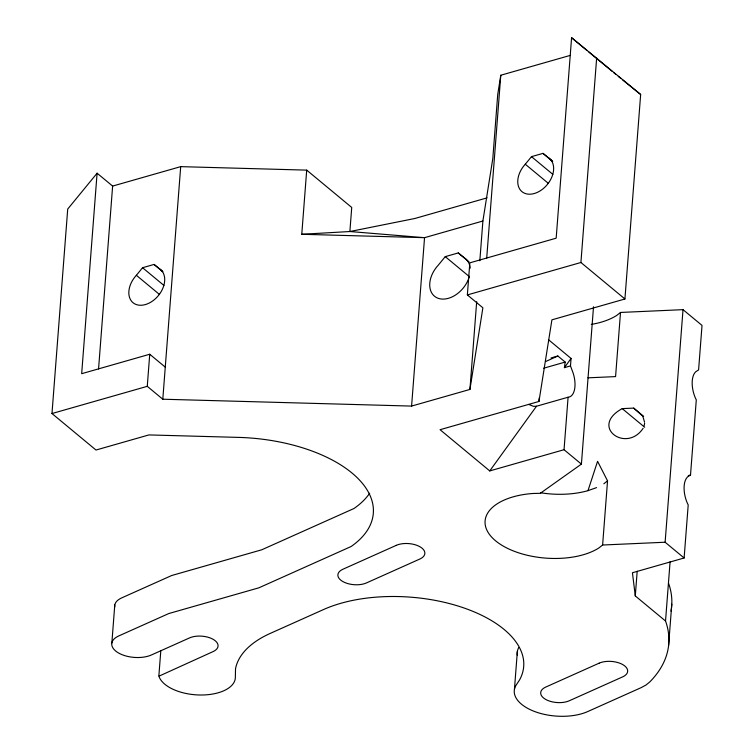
<?xml version="1.0" encoding="UTF-8"?>
<svg xmlns="http://www.w3.org/2000/svg" width="754" height="754" viewBox="0 0 754 754"><rect width="100%" height="100%" fill="white"/><g stroke="black" fill="none" stroke-linecap="round" stroke-linejoin="round"><path stroke-width="1.13" d="M670.08 561.881L665.528 621.013A194.852 99.773 4.4 0 1 649.891 681.842L646.065 684.971L641.164 687.639L587.79 711.531A43.355 22.196 4.4 0 1 535.51 711.842A43.355 22.196 4.4 0 1 515.83 685.603L519.478 680.07A117.982 60.414 4.4 0 0 465.915 608.657A117.982 60.414 4.4 0 0 323.626 609.505L270.262 633.398A117.982 60.414 4.4 0 0 235.521 668.789L235.352 677.469A38.567 19.745 4.4 0 1 199.857 695A38.567 19.745 4.4 0 1 158.915 676.197L213.033 651.616A16.852 8.633 4.4 0 0 213.269 639.401A16.852 8.633 4.4 0 0 189.48 637.931L151.46 654.953A23.412 11.989 4.4 0 1 118.425 652.917A23.412 11.989 4.4 0 1 118.746 635.942L168.773 613.549L258.858 587.828L351.072 546.537A128.114 65.598 4.4 0 0 357.66 478.159A128.114 65.598 4.4 0 0 241.374 437.48L148.906 434.926L95.984 450.034L51.979 413.541L67.719 209.047L97.096 173.203L112.629 186.078L98.557 368.979M97.096 173.203L81.677 373.692L149.735 354.248L165.267 367.132M111.856 642.974L114.778 604.925M665.528 621.013L635.283 595.924L632.436 572.748L684.123 557.988L665.122 542.23L602.616 545.019L598.902 547.941A63.204 32.365 4.4 0 1 495.604 540.825A63.204 32.365 4.4 0 1 533.238 493.465L540.279 493.314L581.409 464.115L564.039 449.714L489.751 470.92L440.063 429.705L538.959 401.458L551.909 319.837L624.925 298.989L640.655 94.495L571.589 37.7L556.169 238.189L469.827 262.844L467.357 294.927L482.88 307.802L469.931 389.432L411.59 406.086L162.798 399.215L147.266 386.331L149.735 354.248M162.798 399.215L180.696 166.643L306.708 170.131L351.732 207.463L349.875 231.525L301.77 234.287L306.708 170.131M158.868 675.867L160.819 650.504M411.59 406.086L424.549 237.68L482.89 221.016L492.805 158.557L497.734 94.401L500.779 75.24L570.297 55.381M469.931 389.432L476.679 301.713M479.827 260.78L482.89 221.016M486.707 258.141L500.779 75.24M514.445 689.335L517.367 651.296M538.959 401.458L539.223 397.961M564.039 449.714L568.082 397.226A20.603 10.377 74.1 0 0 573.153 373.117L570.486 365.907L571.061 358.433L548.478 339.696M624.925 298.989L580.919 262.496L596.659 57.992M581.409 464.115L593.521 306.727M602.616 545.019L607.545 480.863L597.573 461.325L587.988 490.656A63.204 32.365 4.4 0 1 540.627 492.767M684.123 557.988L688.204 504.935L687.186 502.814A20.603 10.377 74.1 0 1 687.695 476.792L690.513 474.992L696.291 399.884L695.273 397.763A20.603 10.377 74.1 0 1 695.782 371.741L698.59 369.931L702.021 325.417L683.02 309.658L620.514 312.448L615.575 376.604L587.913 377.829M635.283 595.924L637.187 571.259M665.122 542.23L683.02 309.658M668.581 645.688L671.786 604.152M570.486 365.907L564.407 367.65L565.18 362.071L557.856 356.001L551.07 357.943M644.152 425.784L644.613 423.267M643.153 428.244C626.433 453.625 588.959 426.745 622.22 408.621L633.699 408.103L642.776 416.151L644.576 422.183M489.751 470.92L536.509 406.236L568.082 397.226M564.407 367.65L571.061 358.433M159.358 268.726A21.536 14.986 -50.3 0 1 158.811 295.078A21.536 14.986 -50.3 0 1 132.789 302.514A21.536 14.986 -50.3 0 1 136.361 275.295L142.563 267.717L154.07 264.437L162.921 271.676M470.213 268.151A24.345 16.937 -50.3 0 0 464.247 257.783L458.262 252.929L445.256 256.643L438.244 265.201A24.345 16.937 -50.3 0 0 437.103 297.858A24.345 16.937 -50.3 0 0 468.47 279.168M548.29 157.661A21.536 14.986 -50.3 0 1 547.743 184.014A21.536 14.986 -50.3 0 1 521.711 191.45A21.536 14.986 -50.3 0 1 525.284 164.231L531.495 156.653L542.993 153.373L552.739 161.347M620.514 312.448L616.8 315.37A63.204 32.365 4.4 0 1 591.296 324.409M603.841 483.785L607.545 480.863M545.811 361.468L557.856 356.001M587.988 490.656L596.574 487.612M112.629 186.078L180.696 166.643M487.112 197.85L414.851 218.49L349.875 231.525L424.549 237.68L301.77 234.287M51.979 413.541L147.266 386.331M467.357 294.927L580.919 262.496M543.672 368.216L565.18 362.071M688.261 475.633L690.513 474.992M536.509 406.236L533.559 406.349L528.714 404.427M618.28 76.371L620.966 78.548M622.757 79.999L640.655 94.495M571.589 37.7L587.121 50.584M588.902 52.054L612.031 71.244M613.813 72.723L615.594 74.194M542.993 153.373L551.89 160.753M531.495 156.653L552.852 174.372M525.284 164.231L548.422 183.41M458.262 252.929L469.035 261.874M633.699 408.103L643.652 416.359M445.256 256.643L469.506 276.756M622.22 408.621L644.67 427.235M154.07 264.437L162.072 271.082M142.563 267.717L163.92 285.436M136.361 275.295L159.49 294.475M469.412 276.341A24.345 16.937 -50.3 0 1 468.818 278.226M517.301 655.169A43.355 22.196 4.4 0 1 518.752 647.563M114.74 607.017A23.412 11.989 4.4 0 1 121.677 597.903L171.705 575.509L261.779 549.779L354.003 508.498A128.114 65.598 4.4 0 0 369.667 493.229M668.459 582.974A194.852 99.773 4.4 0 1 670.985 611.126M396.274 545.349L342.91 569.242A16.852 8.633 4.4 0 0 342.674 581.457A16.852 8.633 4.4 0 0 366.463 582.927L419.827 559.034A16.852 8.633 4.4 0 0 420.063 546.82A16.852 8.633 4.4 0 0 396.274 545.349M599.091 663.19L545.726 687.082A16.852 8.633 4.4 0 0 545.491 699.307A16.852 8.633 4.4 0 0 569.279 700.768L622.644 676.875A16.852 8.633 4.4 0 0 622.879 664.66A16.852 8.633 4.4 0 0 599.091 663.19"/></g></svg>
